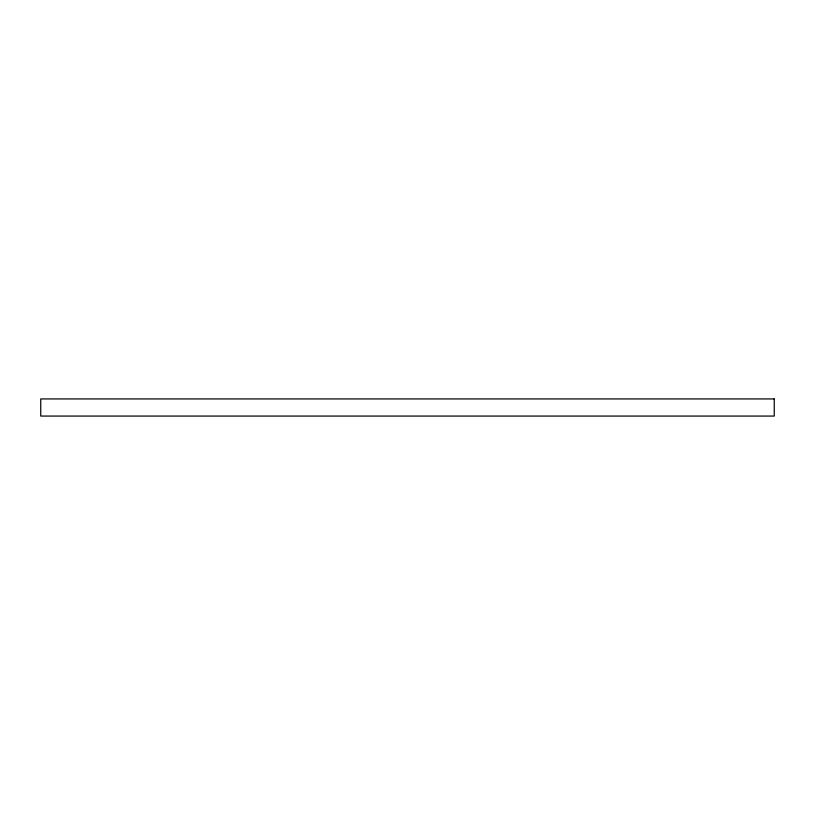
<?xml version="1.0" encoding="UTF-8"?>
<svg xmlns="http://www.w3.org/2000/svg" width="815" height="815" viewBox="0 0 815 815"><rect width="100%" height="100%" fill="white"/><g stroke="black" fill="none" stroke-linecap="round" stroke-linejoin="round"><path stroke-width="1.22" d="M774.25 398.932L40.75 398.932L40.75 416.068L774.25 416.068L774.25 398.932"/></g></svg>
